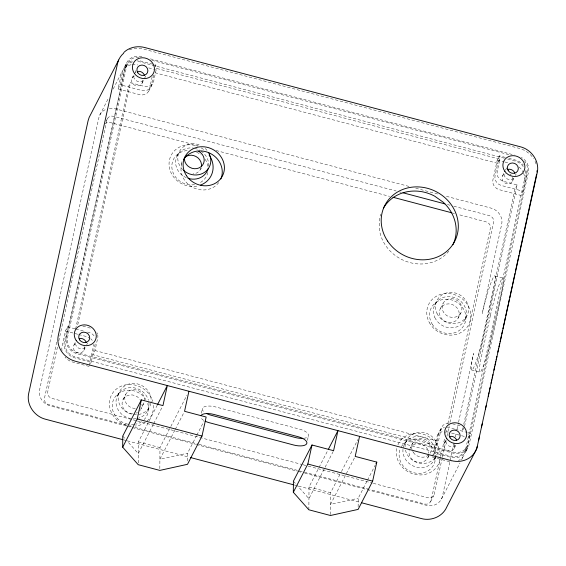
<?xml version="1.0" encoding="UTF-8"?>
<svg xmlns="http://www.w3.org/2000/svg" width="566" height="566" viewBox="0 0 566 566"><rect width="100%" height="100%" fill="white"/><g stroke="black" fill="none" stroke-linecap="round" stroke-linejoin="round"><path stroke-width="0.42" stroke-dasharray="2.83 2.12" d="M138.231 462.981L138.373 441.876L148.83 421.536M159.831 468.69L159.973 447.586L170.43 427.245M187.509 460.887L187.558 453.196L196.452 435.891M308.859 509.789L309.015 486.972L318.665 468.202M330.466 514.643L330.615 492.682L341.065 472.341M358.144 506.839L358.2 498.292L367.093 480.987M56.699 342.076L44.466 398.231A5.61 5.101 27.2 0 0 48.775 404.669L127.081 425.356M57.47 347.05L47.686 391.969A5.61 5.101 27.2 0 0 51.994 398.407L136.555 420.757M58.786 341.001L106.96 119.858A5.61 5.101 27.2 0 1 113.455 116.278L396.186 190.997M74.995 328.796L67.517 326.815L65.373 330.99L62.097 346.024A14.03 12.749 27.2 0 0 62.083 351.09M152.162 76.75L149.438 89.279A8.419 7.648 27.2 0 1 139.696 94.656L118.096 88.947L121.372 73.913A14.03 12.749 27.2 0 1 131.475 64.644M67.517 326.815L64.241 341.85A14.03 12.749 27.2 0 0 75.016 357.945L91.211 362.233L95.583 342.182M118.096 88.947L120.24 84.773L123.515 69.738A14.03 12.749 27.2 0 1 133.618 60.47M75.618 328.959L128.341 86.916L130.484 82.742L143.983 86.308A8.419 7.648 27.2 0 0 153.726 80.938L156.449 68.408L499.891 159.173L497.16 171.703A8.419 7.648 27.2 0 0 503.627 181.361L517.126 184.926L464.403 426.969M77.761 324.785L130.484 82.742M89.251 365.565L93.432 346.357A8.419 7.648 27.2 0 0 93.581 344.34M153.761 75.087L151.582 85.105A8.419 7.648 27.2 0 1 141.84 90.482L120.24 84.773M155.579 66.731L155.947 65.062L153.386 64.383M448.746 423.106A8.419 7.648 27.2 0 0 441.162 428.78L438.431 441.31L436.287 445.477L92.852 354.712L94.996 350.538L97.727 338.015A8.419 7.648 27.2 0 0 97.656 334.633M201.418 413.237L202.508 408.228M307.437 440.376L308.35 436.202M432.693 456.33L436.874 437.122A8.419 7.648 27.2 0 1 443.744 431.469M505.353 157.405L499.382 155.827L497.238 160.001L492.873 180.045A8.419 7.648 27.2 0 0 499.339 189.702L520.939 195.411L523.083 191.237L526.352 176.203A14.03 12.749 27.2 0 0 525.736 168.993M433.577 455.085L434.653 452.998L439.018 432.948A8.419 7.648 27.2 0 1 444.487 427.514M499.382 155.827L495.017 175.87A8.419 7.648 27.2 0 0 501.483 185.528L523.083 191.237M440.511 457.229L431.108 500.408A5.61 5.101 27.2 0 1 424.613 503.995L369.895 489.533M440.702 456.366L444.65 438.247M445.782 433.068L446.716 428.752M447.848 423.573L490.382 228.296A5.61 5.101 27.2 0 0 486.074 221.858L457.887 214.408M442.23 457.873L434.327 494.153A5.61 5.101 27.2 0 1 427.832 497.74L373.164 483.286M442.414 457.01L446.178 439.732M446.935 436.273L449.192 425.908M449.942 422.455L493.602 222.042A5.61 5.101 27.2 0 0 489.293 215.604L453.416 206.123M454.045 442.952L442.421 496.297A14.03 12.749 27.2 0 1 426.198 505.254L303.192 472.744M455.354 436.931L456.295 432.629M457.045 429.184L458.354 423.163M458.545 422.3L473.537 353.474A28.059 2.759 -75.2 0 0 473.438 368.098A28.059 2.759 -75.2 0 0 484.255 332.61L492.986 292.523A28.059 2.759 -75.2 0 0 493.085 277.899A28.059 2.759 -75.2 0 0 482.267 313.38L501.695 224.186A14.03 12.749 27.2 0 0 490.927 208.083L445.654 196.119M463.009 427.698L462.259 431.143L464.042 427.663M463.759 424.252L514.982 189.101L517.126 184.926M467.863 432.622L470.353 433.28L467.084 448.314A14.03 12.749 27.2 0 1 450.854 457.278L434.653 452.998M113.179 89.018L122.32 71.217M124.463 67.043L126.607 62.868M125.468 67.545L127.612 63.371M106.224 120.954L107.427 118.612M132.09 78.023L134.234 73.856M135.041 72.285L135.847 70.722M141.96 83.379L143.75 79.898M144.507 78.419L145.71 76.077M155.233 66.455L155.947 65.062M155.735 69.795L156.449 68.408M148.738 91.154L153.025 82.806M73.913 345.126L76.056 340.951M176.988 156.23L179.132 152.056M83.775 350.474L85.919 346.307M86.725 344.736L87.532 343.173M90.496 363.62L91.211 362.233M200.498 169.397L201.263 167.911M117.353 395.917L119.497 391.743M132.6 413.647A10.103 9.176 27.2 0 1 123.098 399.455L125.779 394.24M143.538 403.869L140.863 409.091A10.103 9.176 27.2 0 0 141.875 404.421M147.684 410.541L149.827 406.367M149.226 420.757L157.27 405.107M153.252 424.479L138.295 453.578L127.364 441.254M153.655 423.686L162.145 407.173M170.826 426.467L186.907 395.174M174.852 430.181L159.895 459.288L187.558 453.196M175.255 429.396L184.148 412.098M196.855 435.105L203.725 421.734M319.061 467.417L327.509 450.989M333.19 451.484L308.937 498.674L296.853 485.055M499.891 159.173L497.747 163.348L155.162 72.802M341.468 471.563L357.953 439.492M354.387 457.979L330.537 504.384L358.2 498.292M434.716 304.897L436.86 300.723M502.53 175.927L504.674 171.753M505.48 170.189L506.683 167.84M440.461 308.435L443.143 303.22M512.4 181.276L514.544 177.108M515.35 175.538L516.15 173.974M367.497 480.201L375.173 465.259M458.219 318.071A10.103 9.176 27.2 0 0 448.725 303.878A10.103 9.176 27.2 0 0 441.077 317.816A10.103 9.176 27.2 0 0 458.219 318.071L460.901 312.856A10.103 9.176 27.2 0 0 451.406 298.664A10.103 9.176 27.2 0 0 443.758 312.602A10.103 9.176 27.2 0 0 460.901 312.856M465.04 319.521L467.191 315.354M404.258 444.713L406.402 440.539M412.685 443.037L410.003 448.251A10.103 9.176 27.2 0 1 420.849 444.048A10.103 9.176 27.2 0 1 428.78 453.217M437.575 435.247L441.862 426.906M427.769 457.887L429.679 454.158M434.589 459.337L436.018 456.557M444.352 443.029L446.496 438.855M454.215 448.378L456.359 444.204M430.641 501.66L433.86 495.399M468.209 437.454L470.353 433.28M465.132 450.515L467.275 446.341M441.48 498.993L459.967 463.016M466.136 451.017L468.28 446.843M99.807 115.018L108.806 97.529M461.573 459.882L463.993 455.184M150.429 58.864L514.31 155.034M151.921 60.321L509.825 154.907M152.537 64.163L139.745 60.781A14.03 12.749 27.2 0 0 137.446 60.357M508.763 158.31L515.584 160.107A14.03 12.749 27.2 0 1 523.409 165.067M504.264 158.176L139.526 61.786A12.912 11.73 27.2 0 0 136.703 61.34M507.681 159.081L515.364 161.112A12.912 11.73 27.2 0 1 523.416 166.807M148.688 67.885L153.803 69.236M497.238 160.001L504.058 161.805M504.914 162.025L508.325 162.93M408.928 186.412L115.089 108.757A14.03 12.749 27.2 0 0 108.962 108.453M415.762 188.223L438.82 194.315M399.603 191.902L401.308 192.348M447.437 204.538L449.998 205.217M198.213 145.787L110.236 122.532A5.61 5.101 27.2 0 0 105.014 123.798M216.155 150.528L389.55 196.352M452.765 213.057L454.47 213.509M495.038 276.038L503.132 278.182M471.485 369.959L479.586 372.095M82.827 326.122L90.418 328.131M452.588 423.849L461.028 426.078M75.823 329.016L84.136 331.209M87.433 332.079L89.117 332.525A8.419 7.648 27.2 0 1 94.366 336.239M454.569 429.113L448.753 427.578A8.419 7.648 27.2 0 0 447.324 427.316M455.404 429.332L467.035 432.403M65.373 330.99L77.832 334.287M78.667 334.506L86.973 336.699A8.419 7.648 27.2 0 1 89.011 337.506M446.609 431.745L448.272 432.183M451.597 433.061L460.738 435.48M461.566 435.7L466.547 437.016M94.996 350.538L438.431 441.31M89.067 366.4L72.873 362.12A14.03 12.749 27.2 0 1 65.048 357.16M432.509 457.165L448.711 461.446A14.03 12.749 27.2 0 0 451.781 461.927M137.411 420.984L302.265 464.552M303.121 464.778L307.395 465.91M308.251 466.129L372.308 483.067M129.642 426.035L131.354 426.488M134.772 427.394L198.043 444.112M198.899 444.338L369.039 489.307M126.381 426.014L50.36 405.928A14.03 12.749 27.2 0 1 39.585 389.832L98.859 117.721A14.03 12.749 27.2 0 1 106.075 109.266M127.23 426.24L131.503 427.372M132.359 427.599L195.567 444.303M196.423 444.529L297.214 471.167M298.07 471.393L302.336 472.518M138.373 441.876L159.973 447.586M309.015 486.972L330.615 492.682M123.862 439.938L126.416 440.61M127.272 440.836L189.483 457.278M294.306 484.984L296.011 485.437M298.572 486.109L359.934 502.325M293.4 481.164L296.28 484.411M122.758 436.068L125.065 438.664M132.536 61.8A12.912 11.73 27.2 0 0 124.598 70.028L65.323 342.14A12.912 11.73 27.2 0 0 75.228 356.948L451.074 456.274A12.912 11.73 27.2 0 0 466.002 448.031M138.847 57.173A12.912 11.73 27.2 0 0 126.742 65.854L67.467 337.966A12.912 11.73 27.2 0 0 77.379 352.774L453.217 452.1A12.912 11.73 27.2 0 0 468.146 443.857L527.42 171.746A12.912 11.73 27.2 0 0 524.703 161.501M525.135 170.592A12.912 11.73 27.2 0 1 525.276 175.92L464.934 452.489A14.03 12.749 27.2 0 1 458.396 460.639M129.303 49.829A22.449 20.397 27.2 0 1 143.531 49.093L519.369 148.419A22.449 20.397 27.2 0 1 533.568 158.65M535.04 161.303A22.449 20.397 27.2 0 1 536.327 164.805M513.737 178.17A5.61 5.101 27.2 0 1 507.157 178.898A5.61 5.101 27.2 0 1 504.207 173.005M455.559 445.272A5.61 5.101 27.2 0 1 448.972 446.001A5.61 5.101 27.2 0 1 446.029 440.1M85.119 347.368A5.61 5.101 27.2 0 1 78.54 348.097A5.61 5.101 27.2 0 1 75.589 342.204M143.304 80.273A5.61 5.101 27.2 0 1 136.717 81.002A5.61 5.101 27.2 0 1 133.774 75.101M135.041 72.788A5.61 5.101 27.2 0 1 136.123 71.974M96.878 332.681A8.419 7.648 27.2 0 1 97.458 333.968M218.759 182.577A21.048 19.124 27.2 0 1 192.829 187.424A21.048 19.124 27.2 0 1 181.799 163.475M448.817 251.191A39.287 35.693 27.2 0 1 406.848 261.648A39.287 35.693 27.2 0 1 379.121 226.952L379.814 217.535A39.287 35.693 27.2 0 1 380.713 214.252M140.446 409.77A10.103 9.176 27.2 0 1 139.413 411.008M137.467 412.465A10.103 9.176 27.2 0 1 135.946 413.138M123.098 399.455A10.103 9.176 27.2 0 1 140.241 399.709M147.698 403.494A18.522 16.824 27.2 0 1 144.203 419.54M141.55 421.748A18.522 16.824 27.2 0 1 135.691 424.182M134.269 424.429A18.522 16.824 27.2 0 1 128.404 424.295M127.675 424.153A18.522 16.824 27.2 0 1 115.209 396.823A18.522 16.824 27.2 0 1 145.865 399.575M435.36 455.743A18.522 16.824 27.2 0 1 414.581 472.95A18.522 16.824 27.2 0 1 400.551 448.258M401.351 446.751A18.522 16.824 27.2 0 1 420.432 439.549A18.522 16.824 27.2 0 1 435.24 454.873M207.828 172.425A18.522 16.824 27.2 0 1 198.878 183.327M194.619 184.636A18.522 16.824 27.2 0 1 172.213 169.906A18.522 16.824 27.2 0 1 187.197 150.57M196.614 152.226A18.522 16.824 27.2 0 1 201.093 154.942M205.104 159.272A18.522 16.824 27.2 0 1 208.09 167.253M153.414 405.32A22.449 20.397 27.2 0 1 146.651 421.479M145.434 422.399A22.449 20.397 27.2 0 1 135.175 426.071M131.121 426.071A22.449 20.397 27.2 0 1 129.494 425.865M126.282 425.137A22.449 20.397 27.2 0 1 109.464 402.242A22.449 20.397 27.2 0 1 129.324 384.477A22.449 20.397 27.2 0 1 152.728 401.492M439.952 459.818A22.449 20.397 27.2 0 1 413.987 474.159A22.449 20.397 27.2 0 1 396.752 448.399M397.919 444.819A22.449 20.397 27.2 0 1 422.717 434.065A22.449 20.397 27.2 0 1 440.383 456.04M203.725 420.382A11.228 4.556 12.3 0 1 200.682 416.923M303.666 438.317A11.228 4.556 12.3 0 0 308.35 434.384A11.228 4.556 12.3 0 0 299.69 429.177L215.455 406.912A11.228 4.556 12.3 0 0 204.149 406.848A11.228 4.556 12.3 0 0 204.156 412.013M141.889 56.607A14.03 12.749 27.2 0 0 125.659 65.571L66.385 337.683A14.03 12.749 27.2 0 0 77.16 353.778L452.998 453.104A14.03 12.749 27.2 0 0 469.228 444.147L528.503 172.036A14.03 12.749 27.2 0 0 521.357 157.412M148.816 401.839A16.838 15.296 27.2 0 1 138.592 418.168M136.116 418.706A16.838 15.296 27.2 0 1 132.685 418.826M130.951 418.628A16.838 15.296 27.2 0 1 115.995 402.44A16.838 15.296 27.2 0 1 130.053 387.639A16.838 15.296 27.2 0 1 148.441 400.219M150.86 403.339A16.838 15.296 27.2 0 1 123.94 410.131A16.838 15.296 27.2 0 1 128.857 384.038A16.838 15.296 27.2 0 1 151.009 402.546M196.798 186.115A22.449 20.397 27.2 0 1 169.043 163.701A22.449 20.397 27.2 0 1 197.421 146.191M201.192 147.91A22.449 20.397 27.2 0 1 204.616 150.231M186.384 177.724A16.838 15.296 27.2 0 1 176.04 158.869A16.838 15.296 27.2 0 1 193.714 148.143M194.57 148.306A16.838 15.296 27.2 0 1 199.508 150.131M201.015 151.037A16.838 15.296 27.2 0 1 208.352 167.819M182.726 169.644A16.838 15.296 27.2 0 1 180.582 149.665A16.838 15.296 27.2 0 1 200.866 145.554M205.232 148.49A16.838 15.296 27.2 0 1 207.036 150.379M435.19 457.852A16.838 15.296 27.2 0 1 416.144 467.056A16.838 15.296 27.2 0 1 402.971 449.34M403.225 447.741A16.838 15.296 27.2 0 1 422.696 436.994A16.838 15.296 27.2 0 1 435.622 456.309M435.035 457.88A16.838 15.296 27.2 0 1 418.288 462.889A16.838 15.296 27.2 0 1 405.433 450.055M405.037 446.793A16.838 15.296 27.2 0 1 424.84 432.82A16.838 15.296 27.2 0 1 436.733 455.17M428.603 455.637A10.103 9.176 27.2 0 1 416.923 462.089A10.103 9.176 27.2 0 1 409.168 450.501M201.128 167.925A10.103 9.176 27.2 0 1 193.091 173.939M181.721 164.437A10.103 9.176 27.2 0 1 182.386 160.489M135.281 408.433A10.103 9.176 27.2 0 1 125.15 395.712A10.103 9.176 27.2 0 1 140.552 391.969A10.103 9.176 27.2 0 1 140.142 407.251M84.065 346.534A5.61 5.101 27.2 0 1 81.044 352.724A5.61 5.101 27.2 0 1 74.004 349.93A5.61 5.101 27.2 0 1 75.794 343.251M90.801 338.779A8.419 7.648 27.2 0 1 92.223 340.414M454.505 444.43A5.61 5.101 27.2 0 1 451.484 450.628A5.61 5.101 27.2 0 1 444.444 447.826A5.61 5.101 27.2 0 1 446.234 441.147M142.526 80.782A5.61 5.101 27.2 0 1 137.849 85.898A5.61 5.101 27.2 0 1 131.673 81.525A5.61 5.101 27.2 0 1 135.274 75.646M512.69 177.335A5.61 5.101 27.2 0 1 509.223 183.653A5.61 5.101 27.2 0 1 502.24 179.868A5.61 5.101 27.2 0 1 505.714 173.55M509.916 174.13A5.61 5.101 27.2 0 1 511.112 174.972M132.225 64.538A14.03 12.749 27.2 0 1 137.602 64.956M519.029 167.069A14.03 12.749 27.2 0 1 522.97 171.788M523.592 173.168A14.03 12.749 27.2 0 1 524.208 180.377M490.368 315.524L481.638 355.611A28.059 2.759 -75.2 0 0 481.539 370.242A28.059 2.759 -75.2 0 0 492.356 334.754L501.087 294.667A28.059 2.759 -75.2 0 0 501.186 280.036A28.059 2.759 -75.2 0 0 490.368 315.524M432.176 324.106A18.522 16.824 27.2 0 0 463.66 325.825A18.522 16.824 27.2 0 0 447.366 299.216A18.522 16.824 27.2 0 0 432.176 324.106M429.24 322.415A22.449 20.397 27.2 0 0 467.367 326.858A22.449 20.397 27.2 0 0 449.807 293.613A22.449 20.397 27.2 0 0 429.24 322.415M434.851 317.583A16.838 15.296 27.2 0 0 463.349 322.238A16.838 15.296 27.2 0 0 451.442 296.81A16.838 15.296 27.2 0 0 434.851 317.583M436.994 313.408A16.838 15.296 27.2 0 0 465.493 318.064A16.838 15.296 27.2 0 0 453.585 292.643A16.838 15.296 27.2 0 0 436.994 313.408M413.307 452.418A10.103 9.176 27.2 0 0 430.45 452.666A10.103 9.176 27.2 0 0 420.948 438.473A10.103 9.176 27.2 0 0 413.307 452.418"/><path stroke-width="0.85" d="M188.917 391.262L184.551 411.305L206.151 417.015L202.005 436.061L187.488 464.311L159.824 470.403L138.224 464.693L122.688 447.182L122.758 436.068L141.351 399.893L162.951 405.603L167.317 385.552L157.673 404.329M359.559 436.358L355.193 456.408L376.793 462.118L372.647 481.157L358.122 509.407L330.459 515.499L308.859 509.789L293.329 492.279L293.4 481.164L311.993 444.989L333.593 450.699L337.959 430.655L328.308 449.425M122.688 447.182L137.205 418.932L141.351 399.893M293.329 492.279L307.847 464.035L311.993 444.989M478.645 440.242L479.395 436.782M481.468 427.28L482.218 423.828M485.416 409.14L486.166 405.688M488.239 396.186L488.989 392.726M489.371 391L490.121 387.547M491.062 383.224L491.812 379.772M492.194 378.038L492.944 374.586M493.885 370.27L494.634 366.81M495.017 365.084L495.766 361.632M496.141 359.898L496.891 356.446M497.832 352.13L498.589 348.67M498.964 346.944L499.714 343.491M500.096 341.758L501.412 335.716M501.787 333.982L502.537 330.53M502.919 328.804L504.235 322.754M504.61 321.028L505.36 317.576M505.742 315.842L508.183 304.614M508.558 302.888L509.315 299.435M509.69 297.702L512.138 286.474M512.513 284.748L514.961 273.52M515.336 271.786L518.909 255.379M519.291 253.646L536.596 174.172M476.777 448.64L537.134 173.132C540.014 161.664 531.672 149.615 520.487 146.82L144.648 47.494C137.432 45.627 129.211 47.19 123.798 52.511M375.987 463.688L376.793 462.118M476.239 449.68L446.758 507.044C442.64 516.631 431.136 521.328 421.295 518.541L361.639 502.778M118.648 60.031L89.166 117.395L88.077 120.791L28.802 392.903C25.93 404.372 34.278 416.413 45.457 419.215L123.006 439.711M403.02 192.801L444.876 203.866M392.967 197.251L451.909 212.83M137.205 418.932L202.005 436.061M307.847 464.035L372.647 481.157M190.339 457.505L293.457 484.758M537.028 170.607A22.449 20.397 27.2 0 1 536.936 172.05M477.322 446.284A22.449 20.397 27.2 0 1 451.357 460.625L75.519 361.292A22.449 20.397 27.2 0 1 58.284 335.539L117.558 63.427A22.449 20.397 27.2 0 1 123.692 53.197M507.858 169.376A5.61 5.101 27.2 0 1 514.834 173.161M449.673 436.478A5.61 5.101 27.2 0 1 456.649 440.263M79.233 338.574A5.61 5.101 27.2 0 1 86.209 342.359M137.418 71.472A5.61 5.101 27.2 0 1 144.394 75.257M183.533 159.69A21.048 19.124 27.2 0 1 210.403 153.457A21.048 19.124 27.2 0 1 220.846 178.976M383.493 208.062A39.287 35.693 27.2 0 1 434.78 196.225L443.128 202.14A39.287 35.693 27.2 0 1 452.92 244.753M205.161 421.175A11.228 4.556 12.3 0 0 209.526 422.774L293.768 445.032A11.228 4.556 12.3 0 0 306.708 443.716A11.228 4.556 12.3 0 0 298.056 436.69L213.814 414.425A11.228 4.556 12.3 0 0 200.873 415.748M302.852 438.374A11.228 4.556 12.3 0 1 295.402 437.518L211.168 415.253A11.228 4.556 12.3 0 1 206.802 413.654M209.095 154.992A22.449 20.397 27.2 0 1 200.612 185.061M208.161 168.604A16.838 15.296 27.2 0 1 188.032 178.332M208.529 152.495A16.838 15.296 27.2 0 1 204.821 172.156A16.838 15.296 27.2 0 1 183.363 170.246M198.708 151.32A10.103 9.176 27.2 0 1 203.626 163.22A10.103 9.176 27.2 0 1 192.051 168.307A10.103 9.176 27.2 0 1 184.445 157.596M184.778 157.306A10.103 9.176 27.2 0 1 196.027 156.534A10.103 9.176 27.2 0 1 201.468 166.362M504.844 171.335A11.228 10.195 27.2 0 0 523.861 171.257A11.228 10.195 27.2 0 0 512.987 155.664A11.228 10.195 27.2 0 0 504.844 171.335M134.404 73.439A11.228 10.195 27.2 0 0 153.421 73.354A11.228 10.195 27.2 0 0 142.554 57.76A11.228 10.195 27.2 0 0 134.404 73.439M446.659 438.438A11.228 10.195 27.2 0 0 465.677 438.353A11.228 10.195 27.2 0 0 454.809 422.767A11.228 10.195 27.2 0 0 446.659 438.438M76.219 340.534A11.228 10.195 27.2 0 0 95.237 340.456A11.228 10.195 27.2 0 0 84.369 324.863A11.228 10.195 27.2 0 0 76.219 340.534M186.547 175.771A21.048 19.124 27.2 0 0 222.261 176.302A21.048 19.124 27.2 0 0 202.472 146.728A21.048 19.124 27.2 0 0 186.547 175.771M387.625 241.095A39.287 35.693 27.2 0 0 454.293 242.078A39.287 35.693 27.2 0 0 417.354 186.886A39.287 35.693 27.2 0 0 387.625 241.095M508.233 170.706A5.61 5.101 27.2 0 0 517.756 170.847A5.61 5.101 27.2 0 0 512.485 162.958A5.61 5.101 27.2 0 0 508.233 170.706M450.055 437.808A5.61 5.101 27.2 0 0 459.578 437.95A5.61 5.101 27.2 0 0 454.3 430.061A5.61 5.101 27.2 0 0 450.055 437.808M79.615 339.904A5.61 5.101 27.2 0 0 89.138 340.046A5.61 5.101 27.2 0 0 83.86 332.157A5.61 5.101 27.2 0 0 79.615 339.904M137.8 72.802A5.61 5.101 27.2 0 0 147.323 72.943A5.61 5.101 27.2 0 0 142.045 65.062A5.61 5.101 27.2 0 0 137.8 72.802"/></g></svg>
